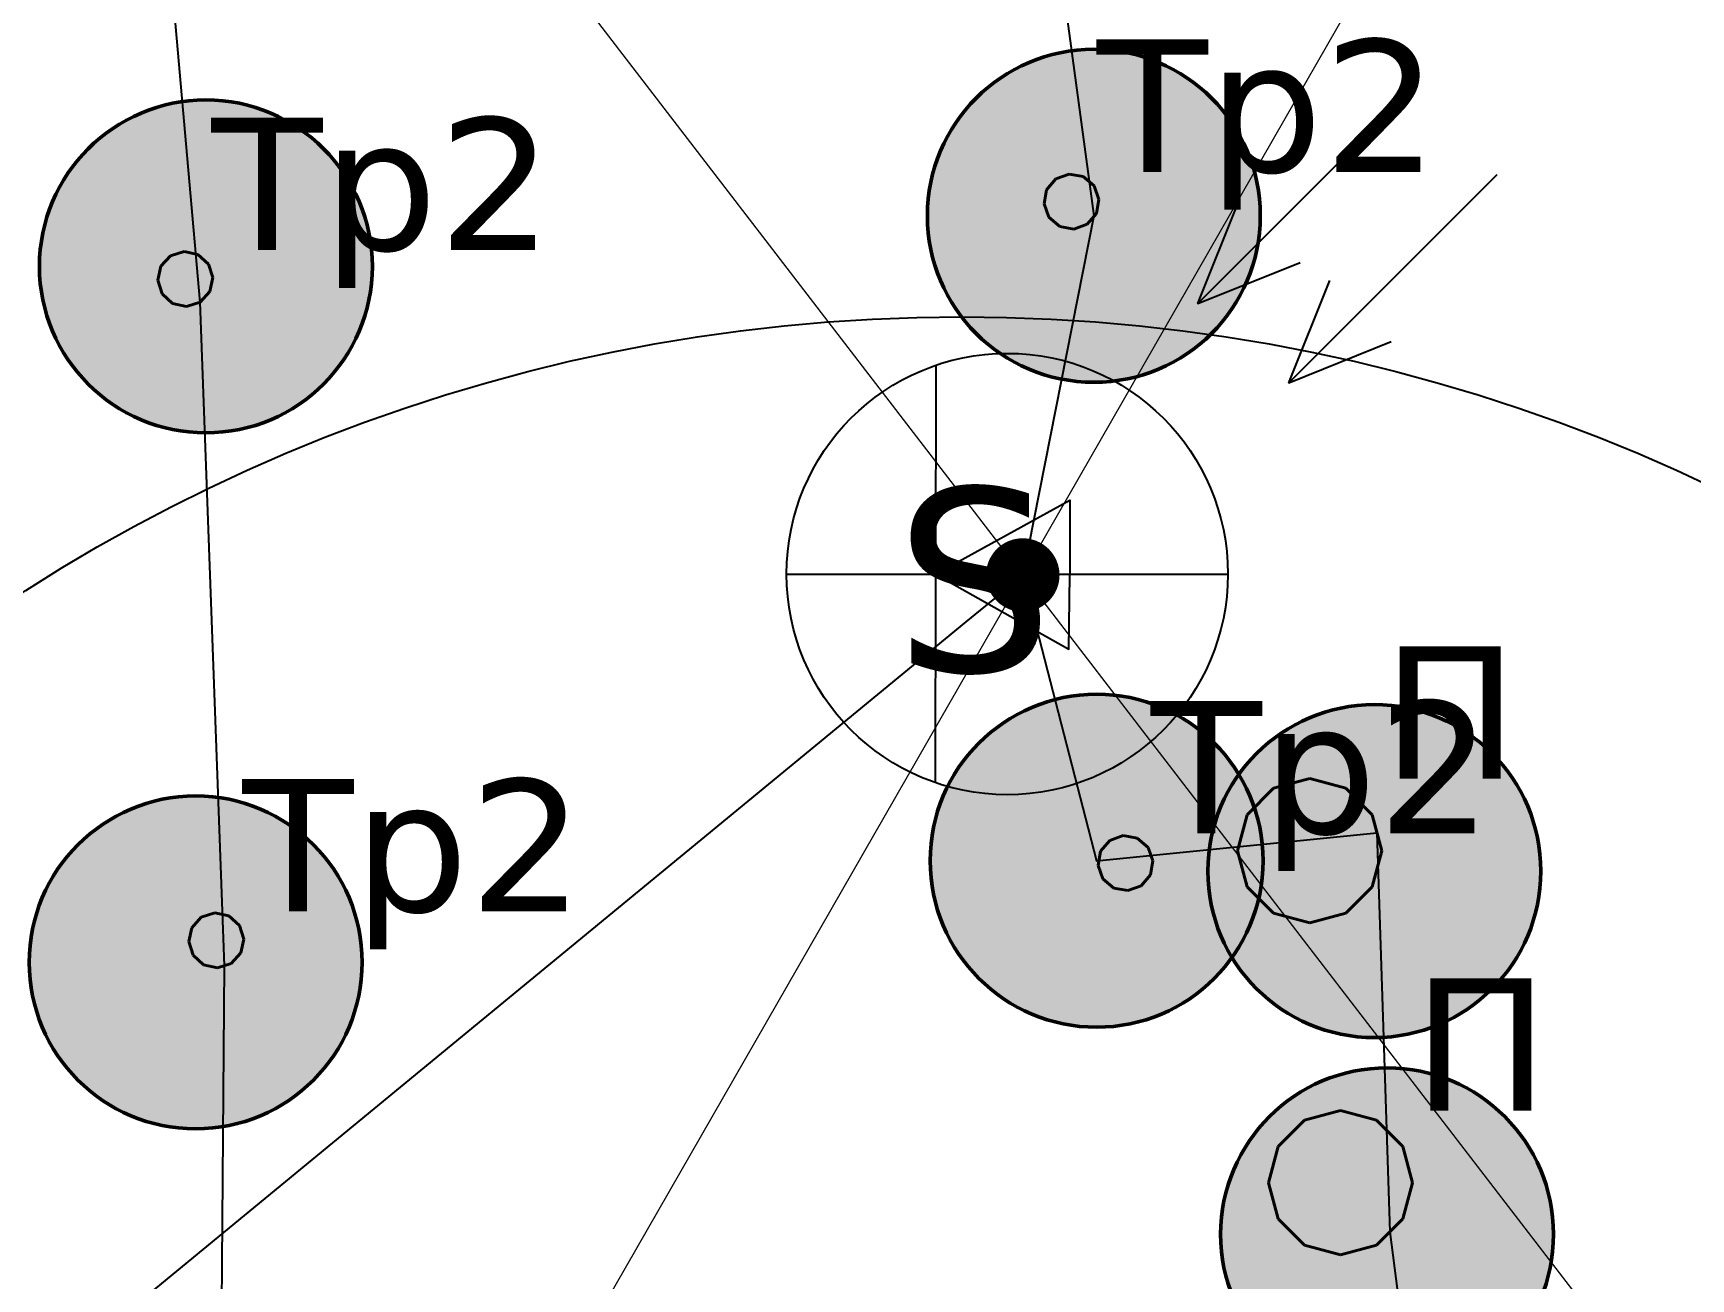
# Model space of a CAD drawing. Header units: millimetres. Extents: x -243740 to 150609, y -473655 to -165121.
# Drawn here: x 5531 to 7785, y -332898 to -331205 of the extents above; entities that cross this region are included whole.
import ezdxf
from ezdxf import colors
from ezdxf.entities.mleader import LeaderData, LeaderLine
from ezdxf.math import Vec2, Vec3

# ---------------------------------------------------------------- set-up
doc = ezdxf.new("R2010")
doc.units = ezdxf.units.MM
for name, color, linetype, lineweight in [('0_Авт.', 255, 'Continuous', 5), ('_освещение_dali', 3, 'Continuous', 50), ('DLX_LUM 21', 5, 'Continuous', 40), ('DLX_LUM 22', 5, 'Continuous', 40)]:
    doc.layers.add(name, color=color, linetype=linetype, lineweight=lineweight)
doc.layers.add('_Гр.ЩД-1C.10.4.I9.3', color=6, linetype='Continuous')
doc.styles.add('TableTextStyle', font='')
doc.styles.add('Шрифт - 200', font='', dxfattribs={"height": 200})
doc.styles.get('TableTextStyle').set_extended_font_data('VERDANA.TTF')
doc.styles.get('Шрифт - 200').set_extended_font_data('GOST Common', italic=True)
doc.linetypes.add('Truba', pattern='A,3e-05,[4,MSH_7,S=1,R=0,X=0,Y=0],-3.022072', length=3.022102)
doc.linetypes.add('Проводка в лотке', pattern='A,7.5,[130,ltypeshp.shx,S=0.5,R=0,X=0,Y=0],1,[130,ltypeshp.shx,S=1,R=90,X=0,Y=-0.5],1,[130,ltypeshp.shx,S=0.5,R=0,X=0,Y=0],7.5', length=17)

# ---------------------------------------------------------------- blocks, each defined once
blk = doc.blocks.new('A$C85fa3c5e')
at = {"layer": '0_Авт.', "color": 6, "lineweight": 25, "ltscale": 100}
for points in [[(5.418, 6.505), (2.589, 3.676), (3.15, 5.068)], [(5.418, 6.505), (2.589, 3.676), (3.981, 4.236)], [(6.655, 5.428), (3.827, 2.599), (4.387, 3.991)], [(6.655, 5.428), (3.827, 2.599), (5.218, 3.16)], [(-0.973, 2.838), (-0.98, -2.836)], [(-0.976, 0), (0.849, 1.003), (0.849, -0.01)], [(-3, 0), (3, 0)], [(-0.976, 0), (0.838, -1.023), (0.849, -0.01)]]:
    blk.add_lwpolyline(points, dxfattribs=at)
blk.add_circle((0, 0), 3, dxfattribs=at)
blk = doc.blocks.new('_Dot')
at = {"color": 0, "linetype": 'ByBlock', "lineweight": -2}
blk.add_line((-0.5, 0), (-1, 0), dxfattribs=at)
at = {"color": 0, "linetype": 'ByBlock', "const_width": 0.5}
blk.add_lwpolyline([(-0.25, 0, 1), (0.25, 0, 1)], format="xyb", close=True, dxfattribs=at)
blk = doc.blocks.new('A$Caabd1818')
at = {"layer": 'DLX_LUM 21'}
for points in [[(2952, 66119, 0), (2970.3, 66125.6, 0)], [(2970.3, 66125.6, 0), (2952, 66119, 0)], [(2970.3, 66125.6, 0), (2952, 66119, 0)], [(2952, 66119, 0), (2970.3, 66125.6, 0)], [(2970.3, 66125.6, 0), (2970.3, 66125.6, 0)], [(2970.3, 66125.6, 0), (2989.4, 66122.1, 0)], [(2989.4, 66122.1, 0), (2970.3, 66125.6, 0)], [(2970.3, 66125.6, 0), (2970.3, 66125.6, 0)], [(2989.4, 66122.1, 0), (2970.3, 66125.6, 0)], [(2970.3, 66125.6, 0), (2989.4, 66122.1, 0)], [(2936, 66085.1, 0), (2939.5, 66104.2, 0)], [(2939.5, 66104.2, 0), (2936, 66085.1, 0)], [(2939.5, 66104.2, 0), (2936, 66085.1, 0)], [(2936, 66085.1, 0), (2939.5, 66104.2, 0)], [(2939.5, 66104.2, 0), (2952, 66119, 0)], [(2952, 66119, 0), (2939.5, 66104.2, 0)], [(2952, 66119, 0), (2939.5, 66104.2, 0)], [(2939.5, 66104.2, 0), (2952, 66119, 0)], [(2939.5, 66104.2, 0), (2939.5, 66104.2, 0)], [(2939.5, 66104.2, 0), (2939.5, 66104.2, 0)], [(2952, 66119, 0), (2952, 66119, 0)], [(2952, 66119, 0), (2952, 66119, 0)], [(2989.4, 66122.1, 0), (2989.4, 66122.1, 0)], [(2989.4, 66122.1, 0), (3004.2, 66109.5, 0)], [(3004.2, 66109.5, 0), (2989.4, 66122.1, 0)], [(2989.4, 66122.1, 0), (2989.4, 66122.1, 0)], [(3004.2, 66109.5, 0), (2989.4, 66122.1, 0)], [(2989.4, 66122.1, 0), (3004.2, 66109.5, 0)], [(3004.2, 66109.5, 0), (3004.2, 66109.5, 0)], [(3004.2, 66109.5, 0), (3010.7, 66091.2, 0)], [(3010.7, 66091.2, 0), (3004.2, 66109.5, 0)], [(3004.2, 66109.5, 0), (3004.2, 66109.5, 0)], [(3010.7, 66091.2, 0), (3004.2, 66109.5, 0)], [(3004.2, 66109.5, 0), (3010.7, 66091.2, 0)], [(2942.5, 66066.9, 0), (2936, 66085.1, 0)], [(2936, 66085.1, 0), (2936, 66085.1, 0)], [(2936, 66085.1, 0), (2942.5, 66066.9, 0)], [(2936, 66085.1, 0), (2936, 66085.1, 0)], [(2936, 66085.1, 0), (2942.5, 66066.9, 0)], [(2942.5, 66066.9, 0), (2936, 66085.1, 0)], [(3010.7, 66091.2, 0), (3007.3, 66072.2, 0)], [(3007.3, 66072.2, 0), (3010.7, 66091.2, 0)], [(3007.3, 66072.2, 0), (3010.7, 66091.2, 0)], [(3010.7, 66091.2, 0), (3007.3, 66072.2, 0)], [(3010.7, 66091.2, 0), (3010.7, 66091.2, 0)], [(3010.7, 66091.2, 0), (3010.7, 66091.2, 0)], [(2957.3, 66054.3, 0), (2942.5, 66066.9, 0)], [(2942.5, 66066.9, 0), (2942.5, 66066.9, 0)], [(2942.5, 66066.9, 0), (2957.3, 66054.3, 0)], [(2942.5, 66066.9, 0), (2942.5, 66066.9, 0)], [(2942.5, 66066.9, 0), (2957.3, 66054.3, 0)], [(2957.3, 66054.3, 0), (2942.5, 66066.9, 0)], [(3007.3, 66072.2, 0), (2994.7, 66057.4, 0)], [(2994.7, 66057.4, 0), (3007.3, 66072.2, 0)], [(2994.7, 66057.4, 0), (3007.3, 66072.2, 0)], [(3007.3, 66072.2, 0), (2994.7, 66057.4, 0)], [(3007.3, 66072.2, 0), (3007.3, 66072.2, 0)], [(3007.3, 66072.2, 0), (3007.3, 66072.2, 0)], [(2976.4, 66050.8, 0), (2957.3, 66054.3, 0)], [(2957.3, 66054.3, 0), (2957.3, 66054.3, 0)], [(2957.3, 66054.3, 0), (2976.4, 66050.8, 0)], [(2957.3, 66054.3, 0), (2957.3, 66054.3, 0)], [(2957.3, 66054.3, 0), (2976.4, 66050.8, 0)], [(2976.4, 66050.8, 0), (2957.3, 66054.3, 0)], [(2994.7, 66057.4, 0), (2976.4, 66050.8, 0)], [(2976.4, 66050.8, 0), (2994.7, 66057.4, 0)], [(2976.4, 66050.8, 0), (2994.7, 66057.4, 0)], [(2994.7, 66057.4, 0), (2976.4, 66050.8, 0)], [(2976.4, 66050.8, 0), (2976.4, 66050.8, 0)], [(2976.4, 66050.8, 0), (2976.4, 66050.8, 0)], [(2994.7, 66057.4, 0), (2994.7, 66057.4, 0)], [(2994.7, 66057.4, 0), (2994.7, 66057.4, 0)], [(1735.2, 66000.3, 0), (1748.3, 66014.6, 0)], [(1748.3, 66014.6, 0), (1735.2, 66000.3, 0)], [(1748.3, 66014.6, 0), (1735.2, 66000.3, 0)], [(1735.2, 66000.3, 0), (1748.3, 66014.6, 0)], [(1748.3, 66014.6, 0), (1766.8, 66020.5, 0)], [(1766.8, 66020.5, 0), (1748.3, 66014.6, 0)], [(1766.8, 66020.5, 0), (1748.3, 66014.6, 0)], [(1748.3, 66014.6, 0), (1766.8, 66020.5, 0)], [(1748.3, 66014.6, 0), (1748.3, 66014.6, 0)], [(1748.3, 66014.6, 0), (1748.3, 66014.6, 0)], [(1766.8, 66020.5, 0), (1766.8, 66020.5, 0)], [(1766.8, 66020.5, 0), (1785.7, 66016.4, 0)], [(1785.7, 66016.4, 0), (1766.8, 66020.5, 0)], [(1766.8, 66020.5, 0), (1766.8, 66020.5, 0)], [(1785.7, 66016.4, 0), (1766.8, 66020.5, 0)], [(1766.8, 66020.5, 0), (1785.7, 66016.4, 0)], [(1785.7, 66016.4, 0), (1785.7, 66016.4, 0)], [(1785.7, 66016.4, 0), (1800.1, 66003.3, 0)], [(1800.1, 66003.3, 0), (1785.7, 66016.4, 0)], [(1785.7, 66016.4, 0), (1785.7, 66016.4, 0)], [(1800.1, 66003.3, 0), (1785.7, 66016.4, 0)], [(1785.7, 66016.4, 0), (1800.1, 66003.3, 0)], [(1731.1, 65981.3, 0), (1735.2, 66000.3, 0)], [(1735.2, 66000.3, 0), (1731.1, 65981.3, 0)], [(1735.2, 66000.3, 0), (1731.1, 65981.3, 0)], [(1731.1, 65981.3, 0), (1735.2, 66000.3, 0)], [(1735.2, 66000.3, 0), (1735.2, 66000.3, 0)], [(1735.2, 66000.3, 0), (1735.2, 66000.3, 0)], [(1800.1, 66003.3, 0), (1800.1, 66003.3, 0)], [(1800.1, 66003.3, 0), (1806, 65984.8, 0)], [(1806, 65984.8, 0), (1800.1, 66003.3, 0)], [(1800.1, 66003.3, 0), (1800.1, 66003.3, 0)], [(1806, 65984.8, 0), (1800.1, 66003.3, 0)], [(1800.1, 66003.3, 0), (1806, 65984.8, 0)], [(1737, 65962.8, 0), (1731.1, 65981.3, 0)], [(1731.1, 65981.3, 0), (1731.1, 65981.3, 0)], [(1731.1, 65981.3, 0), (1737, 65962.8, 0)], [(1731.1, 65981.3, 0), (1731.1, 65981.3, 0)], [(1731.1, 65981.3, 0), (1737, 65962.8, 0)], [(1737, 65962.8, 0), (1731.1, 65981.3, 0)], [(1806, 65984.8, 0), (1801.8, 65965.9, 0)], [(1801.8, 65965.9, 0), (1806, 65984.8, 0)], [(1801.8, 65965.9, 0), (1806, 65984.8, 0)], [(1806, 65984.8, 0), (1801.8, 65965.9, 0)], [(1806, 65984.8, 0), (1806, 65984.8, 0)], [(1806, 65984.8, 0), (1806, 65984.8, 0)], [(1751.3, 65949.8, 0), (1737, 65962.8, 0)], [(1737, 65962.8, 0), (1737, 65962.8, 0)], [(1737, 65962.8, 0), (1751.3, 65949.8, 0)], [(1737, 65962.8, 0), (1737, 65962.8, 0)], [(1737, 65962.8, 0), (1751.3, 65949.8, 0)], [(1751.3, 65949.8, 0), (1737, 65962.8, 0)], [(1770.3, 65945.6, 0), (1751.3, 65949.8, 0)], [(1751.3, 65949.8, 0), (1751.3, 65949.8, 0)], [(1751.3, 65949.8, 0), (1770.3, 65945.6, 0)], [(1751.3, 65949.8, 0), (1751.3, 65949.8, 0)], [(1751.3, 65949.8, 0), (1770.3, 65945.6, 0)], [(1770.3, 65945.6, 0), (1751.3, 65949.8, 0)], [(1788.8, 65951.5, 0), (1770.3, 65945.6, 0)], [(1770.3, 65945.6, 0), (1788.8, 65951.5, 0)], [(1770.3, 65945.6, 0), (1788.8, 65951.5, 0)], [(1788.8, 65951.5, 0), (1770.3, 65945.6, 0)], [(1770.3, 65945.6, 0), (1770.3, 65945.6, 0)], [(1770.3, 65945.6, 0), (1770.3, 65945.6, 0)], [(1801.8, 65965.9, 0), (1788.8, 65951.5, 0)], [(1788.8, 65951.5, 0), (1801.8, 65965.9, 0)], [(1788.8, 65951.5, 0), (1801.8, 65965.9, 0)], [(1801.8, 65965.9, 0), (1788.8, 65951.5, 0)], [(1788.8, 65951.5, 0), (1788.8, 65951.5, 0)], [(1788.8, 65951.5, 0), (1788.8, 65951.5, 0)], [(1801.8, 65965.9, 0), (1801.8, 65965.9, 0)], [(1801.8, 65965.9, 0), (1801.8, 65965.9, 0)], [(3025.4, 65219.7, 0), (3043.7, 65226.3, 0)], [(3043.7, 65226.3, 0), (3025.4, 65219.7, 0)], [(3043.7, 65226.3, 0), (3025.4, 65219.7, 0)], [(3025.4, 65219.7, 0), (3043.7, 65226.3, 0)], [(3043.7, 65226.3, 0), (3043.7, 65226.3, 0)], [(3043.7, 65226.3, 0), (3062.8, 65222.8, 0)], [(3062.8, 65222.8, 0), (3043.7, 65226.3, 0)], [(3043.7, 65226.3, 0), (3043.7, 65226.3, 0)], [(3062.8, 65222.8, 0), (3043.7, 65226.3, 0)], [(3043.7, 65226.3, 0), (3062.8, 65222.8, 0)], [(3009.4, 65185.8, 0), (3012.9, 65204.9, 0)], [(3012.9, 65204.9, 0), (3009.4, 65185.8, 0)], [(3012.9, 65204.9, 0), (3009.4, 65185.8, 0)], [(3009.4, 65185.8, 0), (3012.9, 65204.9, 0)], [(3012.9, 65204.9, 0), (3025.4, 65219.7, 0)], [(3025.4, 65219.7, 0), (3012.9, 65204.9, 0)], [(3025.4, 65219.7, 0), (3012.9, 65204.9, 0)], [(3012.9, 65204.9, 0), (3025.4, 65219.7, 0)], [(3012.9, 65204.9, 0), (3012.9, 65204.9, 0)], [(3012.9, 65204.9, 0), (3012.9, 65204.9, 0)], [(3025.4, 65219.7, 0), (3025.4, 65219.7, 0)], [(3025.4, 65219.7, 0), (3025.4, 65219.7, 0)], [(3062.8, 65222.8, 0), (3062.8, 65222.8, 0)], [(3062.8, 65222.8, 0), (3077.6, 65210.2, 0)], [(3077.6, 65210.2, 0), (3062.8, 65222.8, 0)], [(3062.8, 65222.8, 0), (3062.8, 65222.8, 0)], [(3077.6, 65210.2, 0), (3062.8, 65222.8, 0)], [(3062.8, 65222.8, 0), (3077.6, 65210.2, 0)], [(3077.6, 65210.2, 0), (3077.6, 65210.2, 0)], [(3077.6, 65210.2, 0), (3084.1, 65191.9, 0)], [(3084.1, 65191.9, 0), (3077.6, 65210.2, 0)], [(3077.6, 65210.2, 0), (3077.6, 65210.2, 0)], [(3084.1, 65191.9, 0), (3077.6, 65210.2, 0)], [(3077.6, 65210.2, 0), (3084.1, 65191.9, 0)], [(3015.9, 65167.5, 0), (3009.4, 65185.8, 0)], [(3009.4, 65185.8, 0), (3009.4, 65185.8, 0)], [(3009.4, 65185.8, 0), (3015.9, 65167.5, 0)], [(3009.4, 65185.8, 0), (3009.4, 65185.8, 0)], [(3009.4, 65185.8, 0), (3015.9, 65167.5, 0)], [(3015.9, 65167.5, 0), (3009.4, 65185.8, 0)], [(3084.1, 65191.9, 0), (3080.7, 65172.8, 0)], [(3080.7, 65172.8, 0), (3084.1, 65191.9, 0)], [(3080.7, 65172.8, 0), (3084.1, 65191.9, 0)], [(3084.1, 65191.9, 0), (3080.7, 65172.8, 0)], [(3084.1, 65191.9, 0), (3084.1, 65191.9, 0)], [(3084.1, 65191.9, 0), (3084.1, 65191.9, 0)], [(3030.7, 65155, 0), (3015.9, 65167.5, 0)], [(3015.9, 65167.5, 0), (3015.9, 65167.5, 0)], [(3015.9, 65167.5, 0), (3030.7, 65155, 0)], [(3015.9, 65167.5, 0), (3015.9, 65167.5, 0)], [(3015.9, 65167.5, 0), (3030.7, 65155, 0)], [(3030.7, 65155, 0), (3015.9, 65167.5, 0)], [(3068.1, 65158, 0), (3049.8, 65151.5, 0)], [(3049.8, 65151.5, 0), (3068.1, 65158, 0)], [(3049.8, 65151.5, 0), (3068.1, 65158, 0)], [(3068.1, 65158, 0), (3049.8, 65151.5, 0)], [(3080.7, 65172.8, 0), (3068.1, 65158, 0)], [(3068.1, 65158, 0), (3080.7, 65172.8, 0)], [(3068.1, 65158, 0), (3080.7, 65172.8, 0)], [(3080.7, 65172.8, 0), (3068.1, 65158, 0)], [(3068.1, 65158, 0), (3068.1, 65158, 0)], [(3068.1, 65158, 0), (3068.1, 65158, 0)], [(3080.7, 65172.8, 0), (3080.7, 65172.8, 0)], [(3080.7, 65172.8, 0), (3080.7, 65172.8, 0)], [(3049.8, 65151.5, 0), (3030.7, 65155, 0)], [(3030.7, 65155, 0), (3030.7, 65155, 0)], [(3030.7, 65155, 0), (3049.8, 65151.5, 0)], [(3030.7, 65155, 0), (3030.7, 65155, 0)], [(3030.7, 65155, 0), (3049.8, 65151.5, 0)], [(3049.8, 65151.5, 0), (3030.7, 65155, 0)], [(3049.8, 65151.5, 0), (3049.8, 65151.5, 0)], [(3049.8, 65151.5, 0), (3049.8, 65151.5, 0)], [(1777.3, 65101.1, 0), (1790.3, 65115.4, 0)], [(1790.3, 65115.4, 0), (1777.3, 65101.1, 0)], [(1790.3, 65115.4, 0), (1777.3, 65101.1, 0)], [(1777.3, 65101.1, 0), (1790.3, 65115.4, 0)], [(1790.3, 65115.4, 0), (1808.8, 65121.3, 0)], [(1808.8, 65121.3, 0), (1790.3, 65115.4, 0)], [(1808.8, 65121.3, 0), (1790.3, 65115.4, 0)], [(1790.3, 65115.4, 0), (1808.8, 65121.3, 0)], [(1790.3, 65115.4, 0), (1790.3, 65115.4, 0)], [(1790.3, 65115.4, 0), (1790.3, 65115.4, 0)], [(1808.8, 65121.3, 0), (1808.8, 65121.3, 0)], [(1808.8, 65121.3, 0), (1827.8, 65117.2, 0)], [(1827.8, 65117.2, 0), (1808.8, 65121.3, 0)], [(1808.8, 65121.3, 0), (1808.8, 65121.3, 0)], [(1827.8, 65117.2, 0), (1808.8, 65121.3, 0)], [(1808.8, 65121.3, 0), (1827.8, 65117.2, 0)], [(1827.8, 65117.2, 0), (1827.8, 65117.2, 0)], [(1827.8, 65117.2, 0), (1842.1, 65104.1, 0)], [(1842.1, 65104.1, 0), (1827.8, 65117.2, 0)], [(1827.8, 65117.2, 0), (1827.8, 65117.2, 0)], [(1842.1, 65104.1, 0), (1827.8, 65117.2, 0)], [(1827.8, 65117.2, 0), (1842.1, 65104.1, 0)], [(1773.1, 65082.1, 0), (1777.3, 65101.1, 0)], [(1777.3, 65101.1, 0), (1773.1, 65082.1, 0)], [(1777.3, 65101.1, 0), (1773.1, 65082.1, 0)], [(1773.1, 65082.1, 0), (1777.3, 65101.1, 0)], [(1777.3, 65101.1, 0), (1777.3, 65101.1, 0)], [(1777.3, 65101.1, 0), (1777.3, 65101.1, 0)], [(1842.1, 65104.1, 0), (1842.1, 65104.1, 0)], [(1842.1, 65104.1, 0), (1848, 65085.6, 0)], [(1848, 65085.6, 0), (1842.1, 65104.1, 0)], [(1842.1, 65104.1, 0), (1842.1, 65104.1, 0)], [(1848, 65085.6, 0), (1842.1, 65104.1, 0)], [(1842.1, 65104.1, 0), (1848, 65085.6, 0)], [(1779, 65063.6, 0), (1773.1, 65082.1, 0)], [(1773.1, 65082.1, 0), (1773.1, 65082.1, 0)], [(1773.1, 65082.1, 0), (1779, 65063.6, 0)], [(1773.1, 65082.1, 0), (1773.1, 65082.1, 0)], [(1773.1, 65082.1, 0), (1779, 65063.6, 0)], [(1779, 65063.6, 0), (1773.1, 65082.1, 0)], [(1843.9, 65066.7, 0), (1830.8, 65052.3, 0)], [(1830.8, 65052.3, 0), (1843.9, 65066.7, 0)], [(1830.8, 65052.3, 0), (1843.9, 65066.7, 0)], [(1843.9, 65066.7, 0), (1830.8, 65052.3, 0)], [(1848, 65085.6, 0), (1843.9, 65066.7, 0)], [(1843.9, 65066.7, 0), (1848, 65085.6, 0)], [(1843.9, 65066.7, 0), (1848, 65085.6, 0)], [(1848, 65085.6, 0), (1843.9, 65066.7, 0)], [(1843.9, 65066.7, 0), (1843.9, 65066.7, 0)], [(1843.9, 65066.7, 0), (1843.9, 65066.7, 0)], [(1848, 65085.6, 0), (1848, 65085.6, 0)], [(1848, 65085.6, 0), (1848, 65085.6, 0)], [(1793.4, 65050.6, 0), (1779, 65063.6, 0)], [(1779, 65063.6, 0), (1779, 65063.6, 0)], [(1779, 65063.6, 0), (1793.4, 65050.6, 0)], [(1779, 65063.6, 0), (1779, 65063.6, 0)], [(1779, 65063.6, 0), (1793.4, 65050.6, 0)], [(1793.4, 65050.6, 0), (1779, 65063.6, 0)], [(1812.3, 65046.4, 0), (1793.4, 65050.6, 0)], [(1793.4, 65050.6, 0), (1793.4, 65050.6, 0)], [(1793.4, 65050.6, 0), (1812.3, 65046.4, 0)], [(1793.4, 65050.6, 0), (1793.4, 65050.6, 0)], [(1793.4, 65050.6, 0), (1812.3, 65046.4, 0)], [(1812.3, 65046.4, 0), (1793.4, 65050.6, 0)], [(1830.8, 65052.3, 0), (1812.3, 65046.4, 0)], [(1812.3, 65046.4, 0), (1830.8, 65052.3, 0)], [(1812.3, 65046.4, 0), (1830.8, 65052.3, 0)], [(1830.8, 65052.3, 0), (1812.3, 65046.4, 0)], [(1812.3, 65046.4, 0), (1812.3, 65046.4, 0)], [(1812.3, 65046.4, 0), (1812.3, 65046.4, 0)], [(1830.8, 65052.3, 0), (1830.8, 65052.3, 0)], [(1830.8, 65052.3, 0), (1830.8, 65052.3, 0)]]:
    blk.add_polyline3d(points, dxfattribs=at)
at = {"layer": 'DLX_LUM 22'}
for points in [[(3248.2, 65290.6, 0), (3297.2, 65303.7, 0)], [(3297.2, 65303.7, 0), (3248.2, 65290.6, 0)], [(3297.2, 65303.7, 0), (3248.2, 65290.6, 0)], [(3248.2, 65290.6, 0), (3297.2, 65303.7, 0)], [(3297.2, 65303.7, 0), (3297.2, 65303.7, 0)], [(3297.2, 65303.7, 0), (3346.2, 65290.6, 0)], [(3346.2, 65290.6, 0), (3297.2, 65303.7, 0)], [(3297.2, 65303.7, 0), (3297.2, 65303.7, 0)], [(3346.2, 65290.6, 0), (3297.2, 65303.7, 0)], [(3297.2, 65303.7, 0), (3346.2, 65290.6, 0)], [(3212.4, 65254.7, 0), (3248.2, 65290.6, 0)], [(3248.2, 65290.6, 0), (3212.4, 65254.7, 0)], [(3248.2, 65290.6, 0), (3212.4, 65254.7, 0)], [(3212.4, 65254.7, 0), (3248.2, 65290.6, 0)], [(3248.2, 65290.6, 0), (3248.2, 65290.6, 0)], [(3248.2, 65290.6, 0), (3248.2, 65290.6, 0)], [(3346.2, 65290.6, 0), (3346.2, 65290.6, 0)], [(3346.2, 65290.6, 0), (3382.1, 65254.7, 0)], [(3382.1, 65254.7, 0), (3346.2, 65290.6, 0)], [(3346.2, 65290.6, 0), (3346.2, 65290.6, 0)], [(3382.1, 65254.7, 0), (3346.2, 65290.6, 0)], [(3346.2, 65290.6, 0), (3382.1, 65254.7, 0)], [(3199.2, 65205.7, 0), (3212.4, 65254.7, 0)], [(3212.4, 65254.7, 0), (3199.2, 65205.7, 0)], [(3212.4, 65254.7, 0), (3199.2, 65205.7, 0)], [(3199.2, 65205.7, 0), (3212.4, 65254.7, 0)], [(3212.4, 65254.7, 0), (3212.4, 65254.7, 0)], [(3212.4, 65254.7, 0), (3212.4, 65254.7, 0)], [(3382.1, 65254.7, 0), (3382.1, 65254.7, 0)], [(3382.1, 65254.7, 0), (3395.2, 65205.7, 0)], [(3395.2, 65205.7, 0), (3382.1, 65254.7, 0)], [(3382.1, 65254.7, 0), (3382.1, 65254.7, 0)], [(3395.2, 65205.7, 0), (3382.1, 65254.7, 0)], [(3382.1, 65254.7, 0), (3395.2, 65205.7, 0)], [(3212.4, 65156.7, 0), (3199.2, 65205.7, 0)], [(3199.2, 65205.7, 0), (3199.2, 65205.7, 0)], [(3199.2, 65205.7, 0), (3212.4, 65156.7, 0)], [(3199.2, 65205.7, 0), (3199.2, 65205.7, 0)], [(3199.2, 65205.7, 0), (3212.4, 65156.7, 0)], [(3212.4, 65156.7, 0), (3199.2, 65205.7, 0)], [(3395.2, 65205.7, 0), (3382.1, 65156.7, 0)], [(3382.1, 65156.7, 0), (3395.2, 65205.7, 0)], [(3382.1, 65156.7, 0), (3395.2, 65205.7, 0)], [(3395.2, 65205.7, 0), (3382.1, 65156.7, 0)], [(3395.2, 65205.7, 0), (3395.2, 65205.7, 0)], [(3395.2, 65205.7, 0), (3395.2, 65205.7, 0)], [(3248.2, 65120.8, 0), (3212.4, 65156.7, 0)], [(3212.4, 65156.7, 0), (3212.4, 65156.7, 0)], [(3212.4, 65156.7, 0), (3248.2, 65120.8, 0)], [(3212.4, 65156.7, 0), (3212.4, 65156.7, 0)], [(3212.4, 65156.7, 0), (3248.2, 65120.8, 0)], [(3248.2, 65120.8, 0), (3212.4, 65156.7, 0)], [(3382.1, 65156.7, 0), (3346.2, 65120.8, 0)], [(3346.2, 65120.8, 0), (3382.1, 65156.7, 0)], [(3346.2, 65120.8, 0), (3382.1, 65156.7, 0)], [(3382.1, 65156.7, 0), (3346.2, 65120.8, 0)], [(3382.1, 65156.7, 0), (3382.1, 65156.7, 0)], [(3382.1, 65156.7, 0), (3382.1, 65156.7, 0)], [(3297.2, 65107.7, 0), (3248.2, 65120.8, 0)], [(3248.2, 65120.8, 0), (3248.2, 65120.8, 0)], [(3248.2, 65120.8, 0), (3297.2, 65107.7, 0)], [(3248.2, 65120.8, 0), (3248.2, 65120.8, 0)], [(3248.2, 65120.8, 0), (3297.2, 65107.7, 0)], [(3297.2, 65107.7, 0), (3248.2, 65120.8, 0)], [(3346.2, 65120.8, 0), (3297.2, 65107.7, 0)], [(3297.2, 65107.7, 0), (3346.2, 65120.8, 0)], [(3297.2, 65107.7, 0), (3346.2, 65120.8, 0)], [(3346.2, 65120.8, 0), (3297.2, 65107.7, 0)], [(3346.2, 65120.8, 0), (3346.2, 65120.8, 0)], [(3346.2, 65120.8, 0), (3346.2, 65120.8, 0)], [(3297.2, 65107.7, 0), (3297.2, 65107.7, 0)], [(3297.2, 65107.7, 0), (3297.2, 65107.7, 0)], [(3290, 64839.3, 0), (3339.1, 64852.4, 0)], [(3339.1, 64852.4, 0), (3290, 64839.3, 0)], [(3339.1, 64852.4, 0), (3290, 64839.3, 0)], [(3290, 64839.3, 0), (3339.1, 64852.4, 0)], [(3339.1, 64852.4, 0), (3339.1, 64852.4, 0)], [(3339.1, 64852.4, 0), (3388.1, 64839.3, 0)], [(3388.1, 64839.3, 0), (3339.1, 64852.4, 0)], [(3339.1, 64852.4, 0), (3339.1, 64852.4, 0)], [(3388.1, 64839.3, 0), (3339.1, 64852.4, 0)], [(3339.1, 64852.4, 0), (3388.1, 64839.3, 0)], [(3254.2, 64803.4, 0), (3290, 64839.3, 0)], [(3290, 64839.3, 0), (3254.2, 64803.4, 0)], [(3290, 64839.3, 0), (3254.2, 64803.4, 0)], [(3254.2, 64803.4, 0), (3290, 64839.3, 0)], [(3290, 64839.3, 0), (3290, 64839.3, 0)], [(3290, 64839.3, 0), (3290, 64839.3, 0)], [(3388.1, 64839.3, 0), (3388.1, 64839.3, 0)], [(3388.1, 64839.3, 0), (3423.9, 64803.4, 0)], [(3423.9, 64803.4, 0), (3388.1, 64839.3, 0)], [(3388.1, 64839.3, 0), (3388.1, 64839.3, 0)], [(3423.9, 64803.4, 0), (3388.1, 64839.3, 0)], [(3388.1, 64839.3, 0), (3423.9, 64803.4, 0)], [(3241.1, 64754.4, 0), (3254.2, 64803.4, 0)], [(3254.2, 64803.4, 0), (3241.1, 64754.4, 0)], [(3254.2, 64803.4, 0), (3241.1, 64754.4, 0)], [(3241.1, 64754.4, 0), (3254.2, 64803.4, 0)], [(3254.2, 64803.4, 0), (3254.2, 64803.4, 0)], [(3254.2, 64803.4, 0), (3254.2, 64803.4, 0)], [(3423.9, 64803.4, 0), (3423.9, 64803.4, 0)], [(3423.9, 64803.4, 0), (3437, 64754.4, 0)], [(3437, 64754.4, 0), (3423.9, 64803.4, 0)], [(3423.9, 64803.4, 0), (3423.9, 64803.4, 0)], [(3437, 64754.4, 0), (3423.9, 64803.4, 0)], [(3423.9, 64803.4, 0), (3437, 64754.4, 0)], [(3254.2, 64705.4, 0), (3241.1, 64754.4, 0)], [(3241.1, 64754.4, 0), (3241.1, 64754.4, 0)], [(3241.1, 64754.4, 0), (3254.2, 64705.4, 0)], [(3241.1, 64754.4, 0), (3241.1, 64754.4, 0)], [(3241.1, 64754.4, 0), (3254.2, 64705.4, 0)], [(3254.2, 64705.4, 0), (3241.1, 64754.4, 0)], [(3437, 64754.4, 0), (3423.9, 64705.4, 0)], [(3423.9, 64705.4, 0), (3437, 64754.4, 0)], [(3423.9, 64705.4, 0), (3437, 64754.4, 0)], [(3437, 64754.4, 0), (3423.9, 64705.4, 0)], [(3437, 64754.4, 0), (3437, 64754.4, 0)], [(3437, 64754.4, 0), (3437, 64754.4, 0)], [(3290, 64669.6, 0), (3254.2, 64705.4, 0)], [(3254.2, 64705.4, 0), (3254.2, 64705.4, 0)], [(3254.2, 64705.4, 0), (3290, 64669.6, 0)], [(3254.2, 64705.4, 0), (3254.2, 64705.4, 0)], [(3254.2, 64705.4, 0), (3290, 64669.6, 0)], [(3290, 64669.6, 0), (3254.2, 64705.4, 0)], [(3423.9, 64705.4, 0), (3388.1, 64669.6, 0)], [(3388.1, 64669.6, 0), (3423.9, 64705.4, 0)], [(3388.1, 64669.6, 0), (3423.9, 64705.4, 0)], [(3423.9, 64705.4, 0), (3388.1, 64669.6, 0)], [(3423.9, 64705.4, 0), (3423.9, 64705.4, 0)], [(3423.9, 64705.4, 0), (3423.9, 64705.4, 0)], [(3339.1, 64656.4, 0), (3290, 64669.6, 0)], [(3290, 64669.6, 0), (3290, 64669.6, 0)], [(3290, 64669.6, 0), (3339.1, 64656.4, 0)], [(3290, 64669.6, 0), (3290, 64669.6, 0)], [(3290, 64669.6, 0), (3339.1, 64656.4, 0)], [(3339.1, 64656.4, 0), (3290, 64669.6, 0)], [(3388.1, 64669.6, 0), (3339.1, 64656.4, 0)], [(3339.1, 64656.4, 0), (3388.1, 64669.6, 0)], [(3339.1, 64656.4, 0), (3388.1, 64669.6, 0)], [(3388.1, 64669.6, 0), (3339.1, 64656.4, 0)], [(3388.1, 64669.6, 0), (3388.1, 64669.6, 0)], [(3388.1, 64669.6, 0), (3388.1, 64669.6, 0)], [(3339.1, 64656.4, 0), (3339.1, 64656.4, 0)], [(3339.1, 64656.4, 0), (3339.1, 64656.4, 0)]]:
    blk.add_polyline3d(points, dxfattribs=at)
blk = doc.blocks.new('A$Cab2378fa')
at = {"lineweight": 25, "true_color": 0xfff5f5}
h = blk.add_hatch(color=7, dxfattribs=at)
h.dxf.hatch_style = 1
h.paths.add_polyline_path([(0, 0), (-141.6, -170.3, 0.174923), (3, -222.4, 0.197808), (162.3, -156.8)])
h.paths.add_polyline_path([(-163.2, 157.6), (0, 0), (147.8, 177.8, 0.175398), (3, 230.2, 0.209014)])
at = {"lineweight": 25}
h = blk.add_hatch(color=0, dxfattribs=at)
h.paths.add_polyline_path([(162.3, -156.8, 0.442338), (147.8, 177.8), (0, 0)])
h.paths.add_polyline_path([(-141.6, -170.3), (0, 0), (-163.2, 157.6, 0.430096)])
blk.add_circle((3, 3.9), 226.3)

msp = doc.modelspace()

# ---------------------------------------------------------------- linework, layer by layer
at = {"layer": '_Гр.ЩД-1C.10.4.I9.3', "ltscale": 100}
msp.add_lwpolyline([(5940.3, -335137), (5829, -334228.6), (5784.9, -333338.9), (5791.3, -332472.4), (5758.5, -331570.3), (5678.9, -330672.8), (5591.8, -329689.6), (6823.5, -329616.9), (6853.6, -330568.2), (6973.3, -331452.9), (6876.8, -331941.3), (6977.2, -332329.7), (7358.4, -332291.6), (7375.7, -332834.3), (7427.9, -333239.6), (7050.6, -333229), (7171.9, -334123.2), (7220.9, -335000)], dxfattribs=at)
at = {"layer": 'Defpoints', "color": 251, "lineweight": 0, "ltscale": 100, "true_color": 0x636466}
for points in [[(8845.4, -328511.6), (4210, -336587.2)], [(4510, -328862.7), (10097.7, -336131.1)]]:
    msp.add_lwpolyline(points, dxfattribs=at)
at = {"layer": 'Defpoints', "color": 3, "ltscale": 100}
msp.add_circle((6793.9, -333951.4), 2361.2, dxfattribs=at)

# ---------------------------------------------------------------- block references
at = {"layer": '0_Авт.', "color": 3, "linetype": 'Проводка в лотке', "ltscale": 100, "xscale": 100, "yscale": 100, "zscale": 100}
msp.add_blockref('A$C85fa3c5e', (6855.7, -331939.9), dxfattribs=at)
at = {"layer": '_освещение_dali', "color": 5, "ltscale": 100}
for p in [(6970.4, -331456.8), (5763.2, -331525.6), (6974.2, -332333.6), (7351.8, -332347.7), (5749.3, -332471.8), (7369.1, -332841.5)]:
    msp.add_blockref('A$Cab2378fa', p, dxfattribs=at)
at = {"layer": 'Defpoints', "linetype": 'Truba', "ltscale": 100}
msp.add_blockref('A$Caabd1818', (3969.7, -397521.8), dxfattribs=at)

# ---------------------------------------------------------------- texts
at = {"layer": '_освещение_dali', "color": 31, "true_color": 0xffb94f, "style": 'TableTextStyle'}
for s, height, p in [('Тр2', 180, (6977.4, -331393.2)), ('Тр2', 180, (5773.9, -331499.5)), ('S', 250, (6701.7, -332072.2)), ('П', 180, (7364.9, -332218.1)), ('Тр2', 180, (7050.8, -332292.5)), ('Тр2', 180, (5816, -332398.7)), ('П', 180, (7406.7, -332669.4))]:
    msp.add_text(s, height=height, dxfattribs=at).set_placement(p)

# ---------------------------------------------------------------- leaders
at = {"layer": '_освещение_dali'}
ml = msp.add_multileader_mtext('Standard', dxfattribs=at)
ml.set_content('{\\fISOCPEUR|b0|i1|c204|p34;ВТ13.4.16}', color=256, style='Шрифт - 200')
ml.set_leader_properties()
ml.set_arrow_properties(name='DOT')
ml.build(insert=Vec2(0, 0))
ml.multileader.update_dxf_attribs({"has_dogleg": 0, "text_left_attachment_type": 6, "text_right_attachment_type": 6, "arrow_head_size": 100})
ctx = ml.context
ctx.base_point, ctx.char_height, ctx.arrow_head_size, ctx.landing_gap_size, ctx.plane_origin = Vec3(3890.1, -332934.1), 250, 100, 200, Vec3(91689.4, -201060.7)
ctx.left_attachment, ctx.right_attachment = 6, 6
notes = []
notes.append((ctx, [(1, (1, 1, 0), (5678, -332934.1), (-1, 0), 8, [(1, [(6876.8, -331941.3)], 0, [])])]))
ctx.mtext.insert, ctx.mtext.flow_direction = Vec3(4090.1, -332634.1), 5
for ctx, leaders in notes:
    for number, flags, end, landing, length, lines in leaders:
        leader = LeaderData()
        leader.index, (leader.has_last_leader_line, leader.has_dogleg_vector, leader.attachment_direction) = number, flags
        leader.last_leader_point, leader.dogleg_vector, leader.dogleg_length = Vec3(end), Vec3(landing), length
        for number, points, colour, breaks in lines:
            line = LeaderLine()
            line.index, line.vertices, line.color, line.breaks = number, Vec3.list(points), colors.encode_raw_color(colour), breaks
            leader.lines.append(line)
        ctx.leaders.append(leader)

doc.saveas('drawing.dxf')
